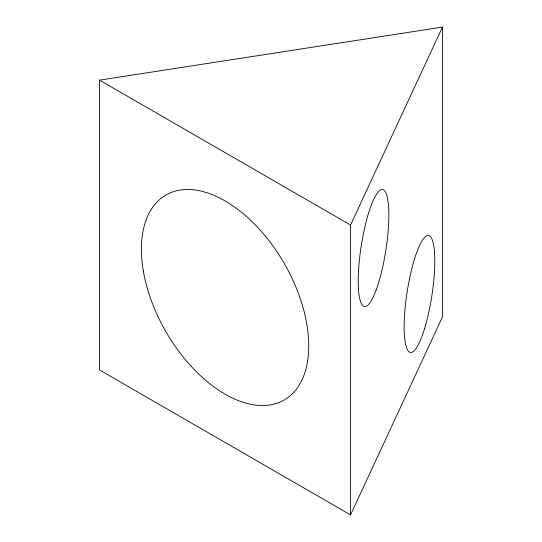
<?xml version="1.0" encoding="UTF-8"?>
<svg xmlns="http://www.w3.org/2000/svg" width="542" height="542" viewBox="0 0 542 542"><rect width="100%" height="100%" fill="white"/><g stroke="black" fill="none" stroke-linecap="round" stroke-linejoin="round"><path stroke-width="0.81" d="M350.566 514.9L350.566 225.059L442.441 27.1L99.559 80.141L99.559 369.983L350.566 514.9L442.441 316.941L442.441 27.1M99.559 80.141L350.566 225.059M143.298 270.81A118.325 68.319 60 0 0 281.318 401.514A118.325 68.319 60 0 0 250.573 220.235A118.325 68.319 60 0 0 143.298 270.81M424.535 328.655A59.166 12.5 -81.2 0 0 429.46 235.831A59.166 12.5 -81.2 0 0 404.427 317.422A59.166 12.5 -81.2 0 0 424.535 328.655M376.053 290.255A59.166 12.5 -81.2 0 0 385.355 191.854A59.166 12.5 -81.2 0 0 359.197 261.976A59.166 12.5 -81.2 0 0 376.053 290.255"/></g></svg>
